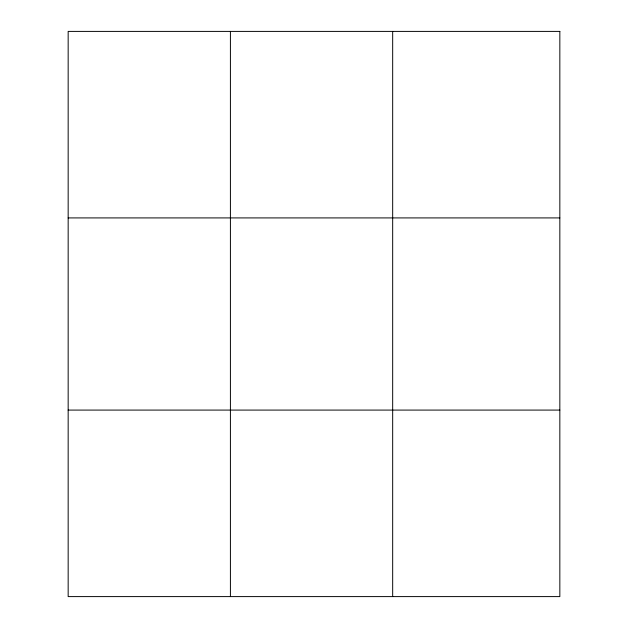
<?xml version="1.0" encoding="UTF-8"?>
<svg xmlns="http://www.w3.org/2000/svg" width="628" height="628" viewBox="0 0 628 628"><rect width="100%" height="100%" fill="white"/><g stroke="black" fill="none" stroke-linecap="round" stroke-linejoin="round"><path stroke-width="0.94" d="M230.413 596.6L230.413 31.4M392.673 596.6L392.673 31.4M68.162 217.916L559.838 217.916M68.162 410.084L559.838 410.084M559.838 31.4L68.162 31.4L68.162 596.6L559.838 596.6L559.838 31.4"/></g></svg>
